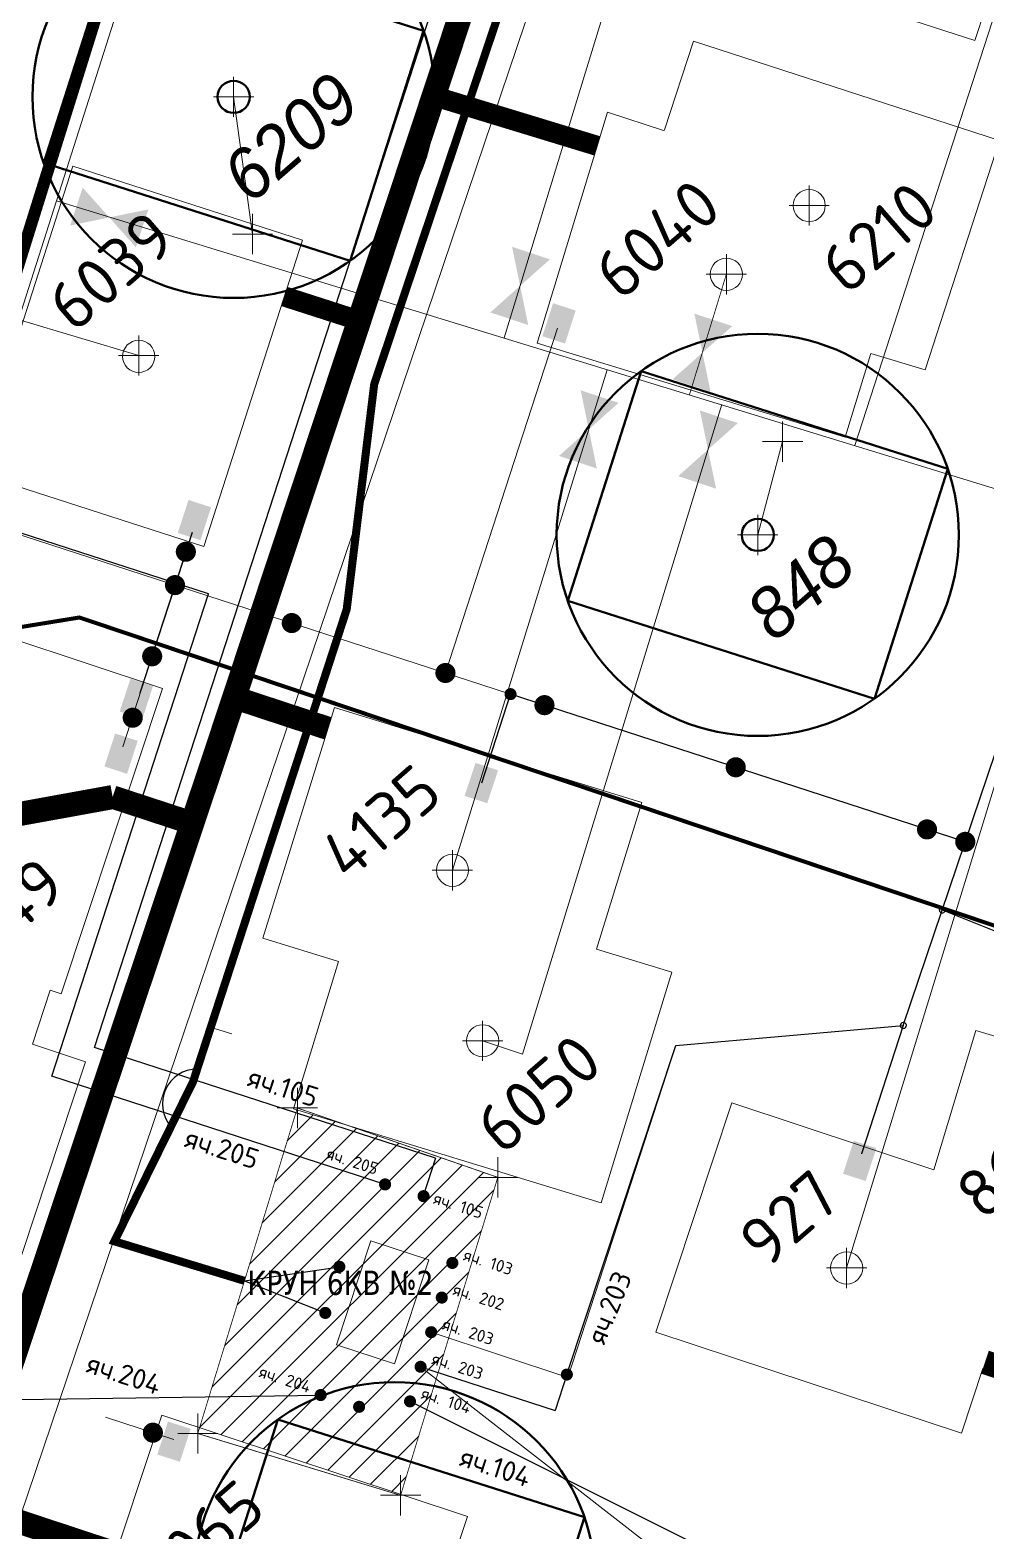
# Model space of a CAD drawing. Header units: millimetres. Extents: x 519 to 9564855, y -810 to 5021775.
# Drawn here: x 9524726.7 to 9524964.3, y 5001197.2 to 5001570.4 of the extents above; entities that cross this region are included whole.
import ezdxf

# ---------------------------------------------------------------- set-up
doc = ezdxf.new("R2010")
doc.units = ezdxf.units.MM
doc.header["$LTSCALE"] = 2
doc.header["$MEASUREMENT"] = 0
doc.header["$PDMODE"] = 2
doc.header["$PDSIZE"] = 5
for name, pattern in [('1', [0]), ('92051501$0$DASHED', [0.75, 0.5, -0.25]), ('DASHED2', [9.525, 6.35, -3.175])]:
    doc.linetypes.add(name, pattern=pattern)
for name, color, linetype in [('160 скважин на 2012 год', 7, 'Continuous'), ('164 скв. на 2011 год (измененные)', 121, 'Continuous'), ('Existing roads', 41, 'Continuous'), ('new 100 wells', 131, 'Continuous'), ('OilColl&Flowlines', 3, 'Continuous'), ('Скважины 2017г', 221, 'Continuous'), ('Скважины на 2013 год.', 21, '1')]:
    doc.layers.add(name, color=color, linetype=linetype)
for name, color, linetype, lineweight in [('160 скважин на 2012 год - Электрика', 192, 'Continuous', 30), ('160 скважин на2012 год.Выкидные линии', 5, 'Continuous', 30), ('Новый водовод', 5, 'g_122_vpr', 30), ('проект..газ', 40, 'Continuous', 30), ('Скважины на 2023 год', 201, 'Continuous', 20), ('Скважины на 2026', 222, 'Continuous', 50), ('Электро', 1, 'Continuous', 30), ('Электроснаб', 1, 'Continuous', 18), ('Электроснабжене', 1, 'Continuous', 18)]:
    doc.layers.add(name, color=color, linetype=linetype, lineweight=lineweight)
doc.styles.add('92051501$0$STANDARD', font='simplex.shx')
doc.styles.add('Elect', font='isocpeur.ttf')
doc.styles.add('Line_GUGK', font='')
doc.styles.get("Standard").update_dxf_attribs({"font": 'isocpeur.ttf', "width": 0.5})
doc.styles.add('style2', font='verdana.ttf', dxfattribs={"width": 0.8})
doc.styles.get('Line_GUGK').set_extended_font_data('Bm431', italic=True)
doc.linetypes.add('g_122_vpr', pattern='A,2,-2,3,-0.6,["Впр",Line_GUGK,S=2,R=0,X=0,Y=-1],-6.4,3,-2,8,-2,8,-2,6', length=45)
doc.linetypes.add('GAS_LINE', pattern='A,0.5,-0.2,["G",92051501$0$STANDARD,S=0.1,R=0,X=-0.1,Y=-0.05],-0.05', length=0.75)
doc.linetypes.add('WTR_LINE', pattern='A,0.5,-0.2,["W",92051501$0$STANDARD,S=0.1,R=0,X=-0.1,Y=-0.05],-0.05', length=0.75)

# ---------------------------------------------------------------- blocks, each defined once
blk = doc.blocks.new('A$C9d9ecd0c')
at = {"layer": 'Электро', "color": 1, "lineweight": 15}
for p, q in [((-13.52, 7.59), (-13.6, -7.59)), ((13.68, 7.44), (-13.52, 7.59)), ((13.6, -7.73), (13.68, 7.44)), ((-13.6, -7.59), (13.6, -7.73))]:
    blk.add_line(p, q, dxfattribs=at)

msp = doc.modelspace()

# ---------------------------------------------------------------- hatches: boundary and pattern name
at = {"linetype": 'ByBlock', "lineweight": 0, "ltscale": 50}
h = msp.add_hatch(dxfattribs=at)
h.set_pattern_fill('ANSI31', color=1, scale=40)
h.set_pattern_definition([(45, (0, 0), (-3.535533906, 3.535533906), [])])
h.paths.add_polyline_path([(9524768.82659, 5001222.86796), (9524818.882, 5001206.30554), (9524842.98, 5001285.14), (9524805.59713, 5001298.07849), (9524792.99945, 5001301.93029)])
h.paths.add_polyline_path([(9524778.60415, 5001252.55738), (9524829.05613, 5001252.55738), (9524829.05613, 5001265.58693), (9524778.60415, 5001265.58693)], flags=24)
at = {"layer": '160 скважин на 2012 год - Электрика', "lineweight": 0, "ltscale": 7.5}
for points in [[(9524862.34917, 5001500.68234), (9524856.72679, 5001502.50839), (9524854.06465, 5001494.31175), (9524859.68703, 5001492.4857)], [(9524771.70772, 5001451.76739), (9524766.08535, 5001453.59345), (9524763.42321, 5001445.39681), (9524769.04558, 5001443.57075)], [(9524753.46133, 5001393.6849), (9524747.83895, 5001395.51096), (9524745.17682, 5001387.31432), (9524750.79919, 5001385.48826)], [(9524766.61222, 5001222.60023), (9524760.98984, 5001224.42628), (9524758.3277, 5001216.22964), (9524763.95008, 5001214.40359)]]:
    msp.add_hatch(color=1, dxfattribs=at).paths.add_polyline_path(points)
at = {"layer": 'Электро', "ltscale": 80}
for points in [[(9524771.70647, 5001451.76682), (9524766.0841, 5001453.59287), (9524763.42196, 5001445.39623), (9524769.04433, 5001443.57018)], [(9524757.26816, 5001407.33029), (9524751.64579, 5001409.15634), (9524748.98365, 5001400.9597), (9524754.60603, 5001399.13365)]]:
    msp.add_hatch(color=256, dxfattribs=at).paths.add_polyline_path(points)
at = {"layer": 'Электро'}
msp.add_hatch(color=256, dxfattribs=at).paths.add_polyline_path([(9524834.73115, 5001380.02547), (9524840.34339, 5001378.16848), (9524843.05061, 5001386.35034), (9524837.43838, 5001388.20733)])
at = {"layer": 'Электро', "ltscale": 0.5}
msp.add_hatch(color=256, dxfattribs=at).paths.add_polyline_path([(9524928.81124, 5001286.04255), (9524934.43362, 5001284.21649), (9524937.09575, 5001292.41314), (9524931.47338, 5001294.23919)])
at = {"layer": 'Электроснаб', "linetype": 'ByBlock', "lineweight": 0, "ltscale": 80}
for points in [[(9524771.70647, 5001451.76682), (9524766.0841, 5001453.59287), (9524763.42196, 5001445.39623), (9524769.04433, 5001443.57018)], [(9524757.26816, 5001407.33029), (9524751.64579, 5001409.15634), (9524748.98365, 5001400.9597), (9524754.60603, 5001399.13365)]]:
    msp.add_hatch(color=1, dxfattribs=at).paths.add_polyline_path(points)
at = {"layer": 'Электроснаб', "linetype": 'ByBlock', "lineweight": 0}
msp.add_hatch(color=1, dxfattribs=at).paths.add_polyline_path([(9524834.73115, 5001380.02547), (9524840.34339, 5001378.16848), (9524843.05061, 5001386.35034), (9524837.43838, 5001388.20733)])
at = {"layer": 'Электроснаб', "linetype": 'ByBlock', "lineweight": 0, "ltscale": 0.5}
msp.add_hatch(color=1, dxfattribs=at).paths.add_polyline_path([(9524928.81124, 5001286.04255), (9524934.43362, 5001284.21649), (9524937.09575, 5001292.41314), (9524931.47338, 5001294.23919)])
at = {"layer": 'Электроснабжене', "linetype": 'ByBlock', "lineweight": 0, "ltscale": 80}
for points in [[(9524771.70647, 5001451.76682), (9524766.0841, 5001453.59287), (9524763.42196, 5001445.39623), (9524769.04433, 5001443.57018)], [(9524757.26816, 5001407.33029), (9524751.64579, 5001409.15634), (9524748.98365, 5001400.9597), (9524754.60603, 5001399.13365)]]:
    msp.add_hatch(color=1, dxfattribs=at).paths.add_polyline_path(points)
at = {"layer": 'Электроснабжене', "linetype": 'ByBlock', "lineweight": 0}
msp.add_hatch(color=1, dxfattribs=at).paths.add_polyline_path([(9524834.73115, 5001380.02547), (9524840.34339, 5001378.16848), (9524843.05061, 5001386.35034), (9524837.43838, 5001388.20733)])
at = {"layer": 'Электроснабжене', "linetype": 'ByBlock', "lineweight": 0, "ltscale": 0.5}
msp.add_hatch(color=1, dxfattribs=at).paths.add_polyline_path([(9524928.81124, 5001286.04255), (9524934.43362, 5001284.21649), (9524937.09575, 5001292.41314), (9524931.47338, 5001294.23919)])

# ---------------------------------------------------------------- linework, layer by layer
at = {"color": 3, "linetype": 'ByBlock', "lineweight": 0, "ltscale": 80}
for p, q in [((9524849.13994, 5001315.81101, 0), (9524898.64351, 5001477.328, -0.00001)), ((9524839.2, 5001319.1), (9524849.13994, 5001315.81101, 0.00001))]:
    msp.add_line(p, q, dxfattribs=at)
at = {"color": 1, "linetype": 'ByBlock', "lineweight": 0, "ltscale": 50}
for p, q in [((9524776.8618, 5001320.8113, 0), (9524771.69811, 5001322.39125, 0)), ((9524758.7545, 5001265.86442), (9524747.65532, 5001269.2361)), ((9524758.66781, 5001265.60136), (9524749.06406, 5001268.38847))]:
    msp.add_line(p, q, dxfattribs=at)
at = {"color": 1, "linetype": '92051501$0$DASHED', "lineweight": 0, "ltscale": 50, "const_width": 2}
msp.add_lwpolyline([(9524779.99933, 5001259.41071), (9524747.65532, 5001269.2361), (9524767.20642, 5001308.89774), (9524805.41367, 5001426.38542), (9524812.25803, 5001482.41247), (9524920.02894, 5001803.11194), (9524972.3433, 5001793.93374), (9526113.23672, 5001252.48555), (9526155.63466, 5001347.14459)], dxfattribs=at)
at = {"color": 1, "linetype": 'ByBlock', "lineweight": 0, "ltscale": 50, "const_width": 0.2}
for points in [[(9524768.39, 5001221.44), (9524793.14, 5001302.39), (9524842.98, 5001285.14), (9524818.81, 5001206.07), (9524768.39, 5001221.44)], [(9524779.99933, 5001259.41071), (9524749.06406, 5001268.38847)]]:
    msp.add_lwpolyline(points, dxfattribs=at)
at = {"color": 1, "linetype": 'ByBlock', "lineweight": 0, "ltscale": 50}
for p in [(9524793.14, 5001302.39), (9524842.98, 5001285.14), (9524768.39, 5001221.44), (9524818.81, 5001206.07)]:
    msp.add_point(p, dxfattribs=at)
at = {"layer": '160 скважин на 2012 год', "color": 0, "linetype": 'ByBlock', "lineweight": 0, "elevation": 0.00005}
for points in [[(9524884.39399, 5001545.39979), (9524870.28566, 5001549.98387), (9524852.78458, 5001492.56806), (9524929.33899, 5001469.23329), (9524935.68206, 5001490.04299)], [(9524727.31299, 5001318.22323), (9524731.66636, 5001331.6663)]]:
    msp.add_lwpolyline(points, dxfattribs=at)
for points in [[(9524737.30924, 5001536.57892), (9524712.77395, 5001460.40078), (9524769.90755, 5001441.99931), (9524794.44284, 5001518.17745)], [(9524740.59218, 5001168.9859), (9524816.5727, 5001143.84532), (9524835.42814, 5001200.83072), (9524759.44761, 5001225.9713)]]:
    msp.add_lwpolyline(points, close=True, dxfattribs=at)
at = {"layer": '160 скважин на 2012 год', "color": 0, "linetype": 'ByBlock', "lineweight": 0}
for centre in [(9524899.8, 5001509.7), (9524753.7, 5001489.3)]:
    msp.add_circle(centre, 4, dxfattribs=at)
for p in [(9524899.8, 5001509.7), (9524753.7, 5001489.5)]:
    msp.add_point(p, dxfattribs=at)
at = {"layer": '160 скважин на 2012 год - Электрика', "color": 1, "linetype": 'ByBlock', "lineweight": 0, "ltscale": 80}
for p, q in [((9524959.19666, 5001368.57064), (9523186.13613, 5001944.16288)), ((9524857.8207, 5001496.28709), (9524829.96632, 5001410.56012)), ((9524766.98798, 5001445.52656), (9524762.72549, 5001432.40799)), ((9524762.72549, 5001432.40799), (9524749.7371, 5001392.19673)), ((9524762.4661, 5001219.94452), (9524745.44454, 5001225.47516))]:
    msp.add_line(p, q, dxfattribs=at)
at = {"layer": '160 скважин на 2012 год - Электрика', "color": 1, "lineweight": 0, "ltscale": 7.5, "const_width": 2.5}
for points in [[(9524764.23239, 5001441.09083, 1), (9524766.61003, 5001440.31829, 1)], [(9524761.53667, 5001432.79426, 1), (9524763.91431, 5001432.02172, 1)], [(9524790.56938, 5001423.36096, 1), (9524792.94702, 5001422.58842, 1)], [(9524755.86144, 5001415.10077, 1), (9524758.23908, 5001414.32822, 1)], [(9524828.7775, 5001410.94639, 1), (9524831.15514, 5001410.17385, 1)], [(9524853.39162, 5001402.94878, 1), (9524855.76926, 5001402.17624, 1)], [(9524751.03142, 5001399.81749, 1), (9524753.40906, 5001399.04495, 1)], [(9524900.94444, 5001387.49793, 1), (9524903.32209, 5001386.72539, 1)], [(9524948.49727, 5001372.04708, 1), (9524950.87491, 5001371.27454, 1)], [(9524958.00783, 5001368.95691, 1), (9524960.38548, 5001368.18437, 1)]]:
    msp.add_lwpolyline(points, format="xyb", close=True, dxfattribs=at)
at = {"layer": '160 скважин на 2012 год - Электрика', "color": 1, "linetype": 'ByBlock', "lineweight": 0, "ltscale": 80, "const_width": 2.5}
msp.add_lwpolyline([(9524755.9765, 5001221.64697, 1), (9524758.4765, 5001221.64697, 1)], format="xyb", close=True, dxfattribs=at)
at = {"layer": '160 скважин на2012 год.Выкидные линии', "color": 3, "linetype": 'ByBlock', "lineweight": 0, "ltscale": 80, "const_width": 0.2}
msp.add_lwpolyline([(9524899.8, 5001509.7), (9524890.62972, 5001479.7798)], dxfattribs=at)
at = {"layer": '160 скважин на2012 год.Выкидные линии', "color": 3, "linetype": 'ByBlock', "lineweight": 0, "ltscale": 80}
msp.add_lwpolyline([(9524753.7, 5001489.5), (9524723.75, 5001498.45)], dxfattribs=at)
at = {"layer": '164 скв. на 2011 год (измененные)', "color": 0, "linetype": 'ByBlock', "lineweight": 0, "elevation": 0.00005}
msp.add_lwpolyline([(9524803.35364, 5001338.84921), (9524792.14535, 5001302.19144), (9524868.67962, 5001278.79072), (9524886.23016, 5001336.19143), (9524867.52679, 5001341.91007)], dxfattribs=at)
at = {"layer": '164 скв. на 2011 год (измененные)', "color": 0, "linetype": 'ByBlock', "lineweight": 0}
msp.add_circle((9524839.2, 5001319.1), 4, dxfattribs=at)
msp.add_point((9524839.2, 5001319.1), dxfattribs=at)
at = {"layer": 'Existing roads', "linetype": 'ByBlock', "lineweight": 0, "const_width": 6, "flags": 128}
for points in [[(9524884.9074, 5001728.50964), (9524772.50684, 5001389.60617), (9524673.3471, 5001093.08712)], [(9524747.22269, 5001379.70361), (9524672.3, 5001366.1), (9524631.07249, 5001265.86141), (9524598.46682, 5001243.51202), (9524544.64951, 5001261.38863)], [(9524964.0978, 5001239.17249), (9524992.8784, 5001229.66426)], [(9524709.90255, 5001204.14874), (9524748.05479, 5001191.53961)]]:
    msp.add_lwpolyline(points, dxfattribs=at)
at = {"layer": 'Existing roads', "linetype": 'ByBlock', "lineweight": 0, "ltscale": 200, "const_width": 5}
msp.add_lwpolyline([(9524827.03972, 5001554.03043), (9524867.73781, 5001541.62513)], dxfattribs=at)
at = {"layer": 'Existing roads', "linetype": 'ByBlock', "lineweight": 0, "ltscale": 200, "const_width": 5, "elevation": 0.00005}
msp.add_lwpolyline([(9524789.93207, 5001504.17223), (9524806.6524, 5001498.79183)], dxfattribs=at)
at = {"layer": 'Existing roads', "lineweight": 0, "const_width": 5.8}
for points in [[(9524777.43493, 5001404.46504), (9524800.7436, 5001396.79773)], [(9524747.22269, 5001379.70361), (9524764.21806, 5001374.13016)]]:
    msp.add_lwpolyline(points, dxfattribs=at)
at = {"layer": 'new 100 wells', "color": 0, "linetype": 'ByBlock', "lineweight": 0}
for points in [[(9524867.52679, 5001341.91007), (9524878.80275, 5001378.31891), (9524802.35339, 5001401.99558), (9524784.59589, 5001344.65856), (9524803.35364, 5001338.84921)], [(9524683.29052, 5001332.20351), (9524658.32469, 5001256.75112), (9524715.31008, 5001237.89569), (9524740.45066, 5001313.87621), (9524727.31299, 5001318.22323)], [(9524951.38591, 5001287.03668), (9524901.13745, 5001303.66299), (9524882.28202, 5001246.67759), (9524958.26254, 5001221.53701), (9524963.56897, 5001237.57424)]]:
    msp.add_lwpolyline(points, dxfattribs=at)
for centre in [(9524831.7, 5001361.5), (9524929.7, 5001262.6)]:
    msp.add_circle(centre, 4, dxfattribs=at)
for p in [(9524831.7, 5001361.5), (9524929.7, 5001262.6)]:
    msp.add_point(p, dxfattribs=at)
at = {"layer": 'OilColl&Flowlines', "lineweight": 0}
for p, q in [((9524779.72518, 5001673.59558), (9524733.3, 5001528)), ((9524831.7, 5001361.5), (9524870.13458, 5001485.94421)), ((9524929.7, 5001262.6), (9524987.19288, 5001450.18402))]:
    msp.add_line(p, q, dxfattribs=at)
at = {"layer": 'OilColl&Flowlines', "linetype": 'ByBlock', "lineweight": 0}
for p, q in [((9524714.2, 5001468.5), (9524733.3, 5001528)), ((9524733.3, 5001528), (9525112.60392, 5001411.57477))]:
    msp.add_line(p, q, dxfattribs=at)
at = {"layer": 'OilColl&Flowlines', "lineweight": 0}
for points in [[(9524739.77815, 5001531.25344), (9524746.38363, 5001523.83742), (9524736.65842, 5001521.82492)], [(9524756.10884, 5001525.84991), (9524752.98911, 5001516.42139), (9524746.38363, 5001523.83742)], [(9524855.94577, 5001513.42711), (9524848.52974, 5001506.82163), (9524846.51724, 5001516.54684)], [(9524850.54224, 5001497.09642), (9524841.11371, 5001500.21615), (9524848.52974, 5001506.82163)], [(9524901.27563, 5001496.80921), (9524893.8596, 5001490.20373), (9524891.84711, 5001499.92893)], [(9524895.8721, 5001480.47852), (9524886.44358, 5001483.59825), (9524893.8596, 5001490.20373)], [(9524873.00986, 5001477.73443), (9524865.59384, 5001471.12895), (9524863.58134, 5001480.85416)], [(9524902.65598, 5001472.71423, -0.00001), (9524895.23995, 5001466.10875, -0.00001), (9524893.22745, 5001475.83396, -0.00001)], [(9524867.60633, 5001461.40374), (9524858.17781, 5001464.52347), (9524865.59384, 5001471.12895)], [(9524897.25245, 5001456.38355, -0.00001), (9524887.82392, 5001459.50327, -0.00001), (9524895.23995, 5001466.10875, -0.00001)]]:
    msp.add_solid(points, dxfattribs=at)
at = {"layer": 'Новый водовод', "color": 5, "linetype": 'WTR_LINE', "lineweight": 0, "ltscale": 50, "const_width": 3, "elevation": 3}
msp.add_lwpolyline([(9524668.31995, 5001438.22292), (9524707.79365, 5001460.77561), (9524822.41392, 5001827.7282)], dxfattribs=at)
at = {"layer": 'Новый водовод', "color": 5, "lineweight": 0, "const_width": 1}
msp.add_lwpolyline([(9524668.31995, 5001438.22292), (9524723.14309, 5001421.77927), (9524738.96758, 5001424.3608), (9525220.87228, 5001262.01961), (9525272.52957, 5001236.55081), (9525268.71005, 5001228.97134), (9525764.67358, 5000977.96715), (9525780.29327, 5000980.06274), (9526277.47282, 5000721.95614)], dxfattribs=at)
at = {"layer": 'проект..газ', "color": 4, "linetype": 'GAS_LINE', "lineweight": 0, "ltscale": 20}
for p, q in [((9524786.459, 5001384.78, 1.441), (9524928.185, 5001804.189, 0.701)), ((9524611.128, 5000866.351, 0.969), (9524786.459, 5001384.78, 1.441))]:
    msp.add_line(p, q, dxfattribs=at)
at = {"layer": 'Скважины 2017г', "color": 0, "linetype": 'ByBlock', "lineweight": 0, "elevation": 0.00005}
msp.add_lwpolyline([(9524731.66636, 5001331.6663), (9524734.45976, 5001330.74201), (9524759.60034, 5001406.72254), (9524702.61495, 5001425.57797), (9524697.98003, 5001411.5702)], dxfattribs=at)
at = {"layer": 'Скважины на 2013 год.', "color": 3, "linetype": 'ByBlock', "lineweight": 0, "ltscale": 5}
for p, q in [((9525006.31813, 5001697.47648), (9524931.71303, 5001467.09822)), ((9524884.78619, 5001625.26613), (9524844.53647, 5001493.90698))]:
    msp.add_line(p, q, dxfattribs=at)
at = {"layer": 'Скважины на 2013 год.', "color": 0, "linetype": 'ByBlock', "lineweight": 0}
for points in [[(9524917.02798, 5001645.34142), (9524903.98822, 5001649.56418), (9524885.50309, 5001592.48266), (9524961.61178, 5001567.83582), (9524964.11891, 5001575.63181)], [(9524992.14041, 5001312.51655), (9524961.82694, 5001321.65834), (9524951.38591, 5001287.03668)], [(9524963.56897, 5001237.57424), (9524996.17306, 5001227.74166), (9525002.80065, 5001249.71822)]]:
    msp.add_lwpolyline(points, dxfattribs=at)
at = {"layer": 'Скважины на 2023 год', "color": 0, "linetype": 'ByBlock', "lineweight": 0}
msp.add_lwpolyline([(9524935.68206, 5001490.04299), (9524949.18693, 5001485.92653), (9524967.72795, 5001542.98992), (9524891.64343, 5001567.71128), (9524884.45477, 5001545.58686)], dxfattribs=at)
msp.add_circle((9524920.4, 5001526.8), 4, dxfattribs=at)
msp.add_point((9524920.4, 5001526.8), dxfattribs=at)
at = {"layer": 'Скважины на 2026', "lineweight": 0}
for p, q in [((9524782, 5001519.7), (9524777.31, 5001553.82)), ((9524913.8, 5001468.1), (9524907.61, 5001444.9))]:
    msp.add_line(p, q, dxfattribs=at)
at = {"layer": 'Скважины на 2026', "linetype": 'ByBlock', "ltscale": 50}
for points in [[(9524730.08913, 5001537.38257), (9524806.31178, 5001513.09044), (9524824.53087, 5001570.25743), (9524748.30822, 5001594.54956)], [(9524860.38913, 5001428.46257), (9524936.61178, 5001404.17044), (9524954.83087, 5001461.33743), (9524878.60822, 5001485.62956)], [(9524770.07913, 5001167.76257), (9524846.30178, 5001143.47044), (9524864.52087, 5001200.63743), (9524788.29822, 5001224.92956)]]:
    msp.add_lwpolyline(points, close=True, dxfattribs=at)
for centre in [(9524777.31, 5001553.82), (9524907.61, 5001444.9), (9524817.3, 5001184.2)]:
    msp.add_circle(centre, 50, dxfattribs=at)
at = {"layer": 'Скважины на 2026', "linetype": 'ByBlock'}
for centre in [(9524777.31, 5001553.82), (9524907.61, 5001444.9)]:
    msp.add_circle(centre, 4, dxfattribs=at)
at = {"layer": 'Скважины на 2026', "linetype": 'ByBlock', "lineweight": 0}
for p in [(9524777.31, 5001553.82), (9524782, 5001519.7), (9524913.8, 5001468.1), (9524907.61, 5001444.9)]:
    msp.add_point(p, dxfattribs=at)
at = {"layer": 'Электро'}
for p, q in [((9524812.25803, 5001482.41247), (9524920.02894, 5001803.11194)), ((9524805.41367, 5001426.38542), (9524812.25803, 5001482.41247)), ((9524768.23355, 5001312.05618), (9524805.41367, 5001426.38542)), ((9524747.65532, 5001269.2361), (9524761.71216, 5001297.75201)), ((9524779.99933, 5001259.41071), (9524747.65532, 5001269.2361)), ((9524779.99933, 5001259.41071), (9524803.59247, 5001262.9071)), ((9524779.99933, 5001259.41071), (9524800.08448, 5001251.43297))]:
    msp.add_line(p, q, dxfattribs=at)
at = {"layer": 'Электро', "ltscale": 0.5}
for p, q in [((9524771.02294, 5001430.20299), (9523830.6895, 5001735.24445)), ((9524742.69782, 5001317.45623), (9524874.22283, 5001722.24858)), ((9524943.79958, 5001322.91402, 0), (9525052.58476, 5001645.49249, 0)), ((9524766.98672, 5001445.52598), (9524753.99015, 5001405.52662)), ((9524766.98798, 5001445.52656), (9524762.72549, 5001432.40799)), ((9524762.72549, 5001432.40799), (9524753.99015, 5001405.52662)), ((9524732.06997, 5001310.31735), (9524771.02294, 5001430.20299)), ((9524838.98614, 5001383.26945), (9524846.14509, 5001405.30239)), ((9524959.1954, 5001368.57006), (9524845.90012, 5001405.38201)), ((9524953.48852, 5001351.64442, -0.00005), (9525186.826, 5001258.5662, 0)), ((9524887.21024, 5001317.89731, 0), (9524943.79958, 5001322.91402, 0)), ((9524943.79958, 5001322.91363, 0), (9524933.41349, 5001290.94852, 0)), ((9524827.51416, 5001289.89773), (9524742.69782, 5001317.45623)), ((9524860.14761, 5001236.10792, 0), (9524887.21024, 5001317.89731, 0)), ((9524814.95402, 5001283.38669), (9524732.06997, 5001310.31735)), ((9524827.51416, 5001289.89773, 25.48195), (9524824.4454, 5001280.45306, 25.48195)), ((9524823.78443, 5001238.03195), (9524857.24069, 5001227.16135)), ((9524860.14761, 5001236.10792), (9524857.24069, 5001227.16135)), ((9524694.42374, 5001229.5059, 0), (9524798.93667, 5001231.0022)), ((9524889.7757, 5001195.08342, 0), (9524821.15308, 5001229.42521, -25.38242))]:
    msp.add_line(p, q, dxfattribs=at)
at = {"layer": 'Электро', "const_width": 1.5}
msp.add_lwpolyline([(9524845.4318, 5001405.53416, 1), (9524846.85838, 5001405.07063, 1)], format="xyb", close=True, dxfattribs=at)
at = {"layer": 'Электро', "ltscale": 25, "const_width": 1.5}
for points, elevation in [([(9524814.24073, 5001283.61845, 1), (9524815.66732, 5001283.15493, 1)], 25.48195), ([(9524823.80378, 5001280.69474, 1), (9524825.23036, 5001280.23121, 1)], 25.48195), ([(9524802.87918, 5001263.13887, 1), (9524804.30577, 5001262.67534, 1)], 24.2249), ([(9524830.96517, 5001264.08394, 1), (9524832.39175, 5001263.62041, 1)], 25.38242), ([(9524828.33382, 5001255.4772, 1), (9524829.76041, 5001255.01367, 1)], 25.38242), ([(9524799.37119, 5001251.66474, 1), (9524800.79777, 5001251.20121, 1)], 24.2249), ([(9524825.70248, 5001246.87045, 1), (9524827.12906, 5001246.40693, 1)], 25.38242), ([(9524859.43432, 5001236.33968, 1), (9524860.8609, 5001235.87616, 1)], 0), ([(9524820.43979, 5001229.65697, 1), (9524821.86637, 5001229.19344, 1)], -25.38242), ([(9524807.78643, 5001228.31024, 1), (9524809.21301, 5001227.84672, 1)], 25.48195)]:
    msp.add_lwpolyline(points, format="xyb", close=True, dxfattribs=dict(at, elevation=elevation))
for points in [[(9524823.07113, 5001238.26371, 1), (9524824.49772, 5001237.80019, 1)], [(9524798.22338, 5001231.23396, 1), (9524799.64997, 5001230.77044, 1)]]:
    msp.add_lwpolyline(points, format="xyb", close=True, dxfattribs=at)
at = {"layer": 'Электро'}
for centre, radius, start, end in [((9524959.1954, 5001368.57006), 0.75, 162.0000001, 342.0000001), ((9524959.1954, 5001368.57006), 0.75, 342.0000001, 162.0000001), ((9524953.48852, 5001351.64442, -0.00005), 0.75, 162.0000001, 342.0000001), ((9524953.48852, 5001351.64442, -0.00005), 0.75, 342.0000001, 162.0000001), ((9524943.79958, 5001322.91363, 0), 0.75, 161.9999999, 341.9999999), ((9524943.79958, 5001322.91363, 0), 0.75, 341.9999999, 161.9999999), ((9524768.22504, 5001303.4214), 8.63478, 89.9435133, 221.0392113)]:
    msp.add_arc(centre, radius, start, end, dxfattribs=at)
at = {"layer": 'Электроснаб', "color": 1, "lineweight": 0}
for p, q in [((9524812.25803, 5001482.41247), (9524920.02894, 5001803.11194)), ((9524805.41367, 5001426.38542), (9524812.25803, 5001482.41247)), ((9524768.23355, 5001312.05618), (9524805.41367, 5001426.38542)), ((9524747.65532, 5001269.2361), (9524761.71216, 5001297.75201)), ((9524779.99933, 5001259.41071), (9524747.65532, 5001269.2361)), ((9524779.99933, 5001259.41071), (9524803.59247, 5001262.9071)), ((9524779.99933, 5001259.41071), (9524800.08448, 5001251.43297))]:
    msp.add_line(p, q, dxfattribs=at)
at = {"layer": 'Электроснаб', "color": 1, "linetype": 'ByBlock', "lineweight": 0, "ltscale": 0.5}
for p, q in [((9524771.02294, 5001430.20299), (9523830.6895, 5001735.24445)), ((9524742.69782, 5001317.45623), (9524874.22283, 5001722.24858)), ((9524943.79958, 5001322.91402, 0), (9525052.58476, 5001645.49249, 0)), ((9524766.98672, 5001445.52598), (9524753.99015, 5001405.52662)), ((9524766.98798, 5001445.52656), (9524762.72549, 5001432.40799)), ((9524762.72549, 5001432.40799), (9524753.99015, 5001405.52662)), ((9524732.06997, 5001310.31735), (9524771.02294, 5001430.20299)), ((9524838.98614, 5001383.26945), (9524846.14509, 5001405.30239)), ((9524959.1954, 5001368.57006), (9524845.90012, 5001405.38201)), ((9524953.48852, 5001351.64442, -0.00005), (9525186.826, 5001258.5662, 0)), ((9524887.21024, 5001317.89731, 0), (9524943.79958, 5001322.91402, 0)), ((9524943.79958, 5001322.91363, 0), (9524933.41349, 5001290.94852, 0)), ((9524827.51416, 5001289.89773), (9524742.69782, 5001317.45623)), ((9524860.14761, 5001236.10792, 0), (9524887.21024, 5001317.89731, 0)), ((9524814.95402, 5001283.38669), (9524732.06997, 5001310.31735)), ((9524827.51416, 5001289.89773, 25.48195), (9524824.4454, 5001280.45306, 25.48195)), ((9524823.78443, 5001238.03195), (9524857.24069, 5001227.16135)), ((9524860.14761, 5001236.10792), (9524857.24069, 5001227.16135)), ((9524694.42374, 5001229.5059, 0), (9524798.93667, 5001231.0022)), ((9524889.7757, 5001195.08342, 0), (9524821.15308, 5001229.42521, -25.38242))]:
    msp.add_line(p, q, dxfattribs=at)
at = {"layer": 'Электроснаб', "color": 1, "linetype": 'DASHED2', "lineweight": 0, "const_width": 1.5}
msp.add_lwpolyline([(9524845.4318, 5001405.53416, 1), (9524846.85838, 5001405.07063, 1)], format="xyb", close=True, dxfattribs=at)
at = {"layer": 'Электроснаб', "color": 1, "linetype": 'ByBlock', "lineweight": 0, "ltscale": 25, "const_width": 1.5}
for points, elevation in [([(9524814.24073, 5001283.61845, 1), (9524815.66732, 5001283.15493, 1)], 25.48195), ([(9524823.80378, 5001280.69474, 1), (9524825.23036, 5001280.23121, 1)], 25.48195), ([(9524802.87918, 5001263.13887, 1), (9524804.30577, 5001262.67534, 1)], 24.2249), ([(9524830.96517, 5001264.08394, 1), (9524832.39175, 5001263.62041, 1)], 25.38242), ([(9524828.33382, 5001255.4772, 1), (9524829.76041, 5001255.01367, 1)], 25.38242), ([(9524799.37119, 5001251.66474, 1), (9524800.79777, 5001251.20121, 1)], 24.2249), ([(9524825.70248, 5001246.87045, 1), (9524827.12906, 5001246.40693, 1)], 25.38242), ([(9524859.43432, 5001236.33968, 1), (9524860.8609, 5001235.87616, 1)], 0), ([(9524820.43979, 5001229.65697, 1), (9524821.86637, 5001229.19344, 1)], -25.38242), ([(9524807.78643, 5001228.31024, 1), (9524809.21301, 5001227.84672, 1)], 25.48195)]:
    msp.add_lwpolyline(points, format="xyb", close=True, dxfattribs=dict(at, elevation=elevation))
for points in [[(9524823.07113, 5001238.26371, 1), (9524824.49772, 5001237.80019, 1)], [(9524798.22338, 5001231.23396, 1), (9524799.64997, 5001230.77044, 1)]]:
    msp.add_lwpolyline(points, format="xyb", close=True, dxfattribs=at)
at = {"layer": 'Электроснаб', "color": 1, "linetype": 'ByBlock', "lineweight": 0}
for centre, start, end in [((9524959.1954, 5001368.57006), 162.0000001, 342.0000001), ((9524959.1954, 5001368.57006), 342.0000001, 162.0000001), ((9524953.48852, 5001351.64442, -0.00005), 162.0000001, 342.0000001), ((9524953.48852, 5001351.64442, -0.00005), 342.0000001, 162.0000001), ((9524943.79958, 5001322.91363, 0), 161.9999999, 341.9999999), ((9524943.79958, 5001322.91363, 0), 341.9999999, 161.9999999)]:
    msp.add_arc(centre, 0.75, start, end, dxfattribs=at)
at = {"layer": 'Электроснаб', "color": 1, "lineweight": 0}
msp.add_arc((9524768.22504, 5001303.4214), 8.63478, 89.9435133, 221.0392113, dxfattribs=at)
at = {"layer": 'Электроснабжене', "color": 1, "lineweight": 0}
for p, q in [((9524812.25803, 5001482.41247), (9524920.02894, 5001803.11194)), ((9524805.41367, 5001426.38542), (9524812.25803, 5001482.41247)), ((9524768.23355, 5001312.05618), (9524805.41367, 5001426.38542)), ((9524747.65532, 5001269.2361), (9524761.71216, 5001297.75201)), ((9524779.99933, 5001259.41071), (9524747.65532, 5001269.2361)), ((9524779.99933, 5001259.41071), (9524803.59247, 5001262.9071)), ((9524779.99933, 5001259.41071), (9524800.08448, 5001251.43297))]:
    msp.add_line(p, q, dxfattribs=at)
at = {"layer": 'Электроснабжене', "color": 1, "linetype": 'ByBlock', "lineweight": 0, "ltscale": 0.5}
for p, q in [((9524771.02294, 5001430.20299), (9523830.6895, 5001735.24445)), ((9524742.69782, 5001317.45623), (9524874.22283, 5001722.24858)), ((9524943.79958, 5001322.91402, 0), (9525052.58476, 5001645.49249, 0)), ((9524766.98672, 5001445.52598), (9524753.99015, 5001405.52662)), ((9524766.98798, 5001445.52656), (9524762.72549, 5001432.40799)), ((9524762.72549, 5001432.40799), (9524753.99015, 5001405.52662)), ((9524732.06997, 5001310.31735), (9524771.02294, 5001430.20299)), ((9524838.98614, 5001383.26945), (9524846.14509, 5001405.30239)), ((9524959.1954, 5001368.57006), (9524845.90012, 5001405.38201)), ((9524953.48852, 5001351.64442, -0.00005), (9525186.826, 5001258.5662, 0)), ((9524887.21024, 5001317.89731, 0), (9524943.79958, 5001322.91402, 0)), ((9524943.79958, 5001322.91363, 0), (9524933.41349, 5001290.94852, 0)), ((9524827.51416, 5001289.89773), (9524742.69782, 5001317.45623)), ((9524860.35363, 5001235.40927, 0), (9524887.21024, 5001317.89731, 0)), ((9524814.95402, 5001283.38669), (9524732.06997, 5001310.31735)), ((9524827.51416, 5001289.89773, 25.48195), (9524824.4454, 5001280.45306, 25.48195)), ((9524826.41577, 5001246.63869, 25.38242), (9524860.35363, 5001235.40927, 0)), ((9524694.42374, 5001229.5059, 0), (9524798.93667, 5001231.0022))]:
    msp.add_line(p, q, dxfattribs=at)
at = {"layer": 'Электроснабжене', "color": 1, "lineweight": 0, "ltscale": 50}
msp.add_line((9524881.42394, 5001193.0918), (9524823.78443, 5001238.03195), dxfattribs=at)
at = {"layer": 'Электроснабжене', "color": 1, "linetype": 'DASHED2', "lineweight": 0, "const_width": 1.5}
msp.add_lwpolyline([(9524845.4318, 5001405.53416, 1), (9524846.85838, 5001405.07063, 1)], format="xyb", close=True, dxfattribs=at)
at = {"layer": 'Электроснабжене', "color": 1, "linetype": 'ByBlock', "lineweight": 0, "ltscale": 25, "const_width": 1.5}
for points, elevation in [([(9524814.24073, 5001283.61845, 1), (9524815.66732, 5001283.15493, 1)], 25.48195), ([(9524823.80378, 5001280.69474, 1), (9524825.23036, 5001280.23121, 1)], 25.48195), ([(9524802.87918, 5001263.13887, 1), (9524804.30577, 5001262.67534, 1)], 24.2249), ([(9524830.96517, 5001264.08394, 1), (9524832.39175, 5001263.62041, 1)], 25.38242), ([(9524828.33382, 5001255.4772, 1), (9524829.76041, 5001255.01367, 1)], 25.38242), ([(9524799.37119, 5001251.66474, 1), (9524800.79777, 5001251.20121, 1)], 24.2249), ([(9524825.70248, 5001246.87045, 1), (9524827.12906, 5001246.40693, 1)], 25.38242), ([(9524807.78643, 5001228.31024, 1), (9524809.21301, 5001227.84672, 1)], 25.48195)]:
    msp.add_lwpolyline(points, format="xyb", close=True, dxfattribs=dict(at, elevation=elevation))
for points in [[(9524823.07113, 5001238.26371, 1), (9524824.49772, 5001237.80019, 1)], [(9524798.22338, 5001231.23396, 1), (9524799.64997, 5001230.77044, 1)]]:
    msp.add_lwpolyline(points, format="xyb", close=True, dxfattribs=at)
at = {"layer": 'Электроснабжене', "color": 1, "linetype": 'ByBlock', "lineweight": 0}
for centre, start, end in [((9524959.1954, 5001368.57006), 162.0000001, 342.0000001), ((9524959.1954, 5001368.57006), 342.0000001, 162.0000001), ((9524953.48852, 5001351.64442, -0.00005), 162.0000001, 342.0000001), ((9524953.48852, 5001351.64442, -0.00005), 342.0000001, 162.0000001), ((9524943.79958, 5001322.91363, 0), 161.9999999, 341.9999999), ((9524943.79958, 5001322.91363, 0), 341.9999999, 161.9999999)]:
    msp.add_arc(centre, 0.75, start, end, dxfattribs=at)
at = {"layer": 'Электроснабжене', "color": 1, "lineweight": 0}
msp.add_arc((9524768.22504, 5001303.4214), 8.63478, 89.9435133, 221.0392113, dxfattribs=at)

# ---------------------------------------------------------------- block references
at = {"layer": 'Электро', "rotation": 252}
msp.add_blockref('A$C9d9ecd0c', (9524814.45085, 5001254.07993), dxfattribs=at)
at = {"layer": 'Электроснаб', "color": 1, "linetype": 'DASHED2', "lineweight": -2, "rotation": 252}
msp.add_blockref('A$C9d9ecd0c', (9524814.45085, 5001254.07993), dxfattribs=at)
at = {"layer": 'Электроснабжене', "color": 1, "linetype": 'DASHED2', "lineweight": -2, "rotation": 252}
msp.add_blockref('A$C9d9ecd0c', (9524814.45085, 5001254.07993), dxfattribs=at)

# ---------------------------------------------------------------- texts
at = {"color": 0, "linetype": 'ByBlock', "lineweight": 0, "ltscale": 50, "insert": (9524780.765, 5001261.915), "char_height": 6, "attachment_point": 1, "style": 'style2'}
msp.add_mtext('КРУН 6КВ №2', dxfattribs=at)
at = {"layer": '160 скважин на 2012 год', "color": 0, "linetype": 'ByBlock', "lineweight": 0, "style": 'Elect'}
for s, p in [('6040', (9524873.61016, 5001502.77045)), ('6039', (9524737.75065, 5001494.84003)), ('6049', (9524710.09994, 5001333.70489)), ('6065', (9524760.10184, 5001179.15325))]:
    msp.add_text(s, height=12, rotation=41, dxfattribs=at).set_placement(p)
at = {"layer": '164 скв. на 2011 год (измененные)', "color": 0, "linetype": 'ByBlock', "lineweight": 0, "style": 'Elect'}
msp.add_text('6050', height=12, rotation=41, dxfattribs=at).set_placement((9524844.21615, 5001290.32889))
at = {"layer": 'new 100 wells', "color": 0, "linetype": 'ByBlock', "lineweight": 0, "style": 'Elect'}
for s, p in [('4135', (9524805.62252, 5001358.42868)), ('927', (9524909.75144, 5001262.11604))]:
    msp.add_text(s, height=12, rotation=41, dxfattribs=at).set_placement(p)
at = {"layer": 'Скважины на 2013 год.', "color": 0, "linetype": 'ByBlock', "lineweight": 0, "style": 'Elect'}
msp.add_text('869', height=12, rotation=41, dxfattribs=at).set_placement((9524963.63097, 5001273.96102))
at = {"layer": 'Скважины на 2023 год', "color": 0, "linetype": 'ByBlock', "lineweight": 0, "style": 'Elect'}
msp.add_text('6210', height=12, rotation=41, dxfattribs=at).set_placement((9524929.83408, 5001504.18623))
at = {"layer": 'Скважины на 2026', "linetype": 'ByBlock', "style": 'Line_GUGK'}
for s, p in [('6209', (9524781.46466, 5001526.87423)), ('848', (9524911.76466, 5001417.95423))]:
    msp.add_text(s, height=12.5, rotation=41, dxfattribs=at).set_placement(p)
at = {"layer": 'Электро'}
for s, height, rotation, p in [('яч.105', 5, 342.0276802, (9524780.42942, 5001307.96301, -0.00006)), ('яч.205', 5, 342.0276802, (9524764.78556, 5001292.8263, -0.00006)), ('яч. 205', 3, 342, (9524800.16403, 5001289.78795, 50.76484)), ('яч. 105', 3, 342, (9524826.74351, 5001278.68652, 50.76484)), ('яч. 103', 3, 342, (9524834.21246, 5001264.60713, 50.76484)), ('яч.203', 5, 67.8393642, (9524869.45356, 5001243.23147, -0.00006)), ('яч. 202', 3, 342, (9524831.58112, 5001256.00039, 50.76484)), ('яч.204', 5, 342.0276802, (9524740.36257, 5001236.75894, -0.00006)), ('яч. 203', 3, 342, (9524826.31843, 5001238.78691, 25.38242)), ('яч. 204', 3, 342, (9524783.38258, 5001235.55212)), ('яч. 104', 3, 342, (9524823.68708, 5001230.18016))]:
    msp.add_text(s, height=height, rotation=rotation, dxfattribs=at).set_placement(p)
at = {"layer": 'Электроснаб', "color": 1, "lineweight": 0}
for s, p in [('яч. 205', (9524800.16403, 5001289.78795, 50.76484)), ('яч. 105', (9524826.74351, 5001278.68652, 50.76484)), ('яч. 103', (9524834.21246, 5001264.60713, 50.76484)), ('яч. 202', (9524831.58112, 5001256.00039, 50.76484)), ('яч. 203', (9524826.31843, 5001238.78691, 25.38242)), ('яч. 204', (9524783.38258, 5001235.55212)), ('яч. 104', (9524823.68708, 5001230.18016))]:
    msp.add_text(s, height=3, rotation=342, dxfattribs=at).set_placement(p)
at = {"layer": 'Электроснабжене', "color": 1, "lineweight": 0}
for s, p in [('яч. 205', (9524800.16403, 5001289.78795, 50.76484)), ('яч. 105', (9524826.74351, 5001278.68652, 50.76484)), ('яч. 103 ', (9524834.21246, 5001264.60713, 50.76484)), ('яч. 202', (9524831.58112, 5001256.00039, 50.76484)), ('яч. 203', (9524828.94977, 5001247.39365, 50.76484)), ('яч. 204', (9524783.38258, 5001235.55212))]:
    msp.add_text(s, height=3, rotation=342, dxfattribs=at).set_placement(p)
at = {"layer": 'Электроснабжене', "color": 1, "linetype": 'ByBlock', "lineweight": 0}
msp.add_text('яч.104', height=5, rotation=342.0276802, dxfattribs=at).set_placement((9524833.17052, 5001213.53623, -0.00006))

doc.saveas('drawing.dxf')
